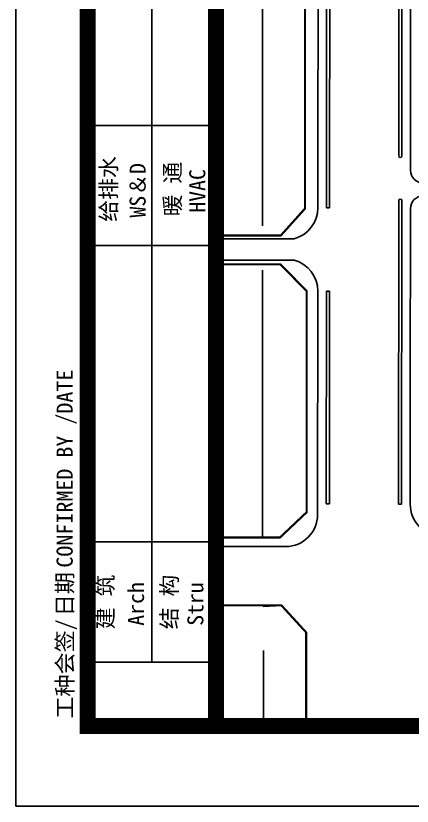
# Model space of a CAD drawing. Extents: x 164940 to 3842273, y 640355 to 1124023.
# Drawn here: x 3779273 to 3782984, y 1078630 to 1086024 of the extents above; entities that cross this region are included whole.
import ezdxf
from ezdxf.enums import TextEntityAlignment as Align

# ---------------------------------------------------------------- set-up
doc = ezdxf.new("R2010")
doc.units = 0
doc.header["$LTSCALE"] = 1000
doc.header["$MEASUREMENT"] = 0
doc.linetypes.add('238400', pattern=[0.8, 0.5, -0.3])
for name, color, linetype in [('l-123', 7, 'Continuous'), ('ROAD', 4, 'Continuous'), ('TK', 6, 'Continuous'), ('道牙', 3, 'Continuous')]:
    doc.layers.add(name, color=color, linetype=linetype)
doc.styles.add('图签栏', font='SimSun.ttf')

# ---------------------------------------------------------------- blocks, each defined once
blk = doc.blocks.new('图框')
for p, q in [((-142208.4793015235, -504711.2319678301), (-142208.4793015235, -445311.2319678301)), ((-140508.4793015235, -502911.2319678301), (-140508.4793015235, -487311.2319678301)), ((-141308.4793015235, -496211.2319678301), (-139708.4793015235, -496211.2319678301)), ((-141308.4793015235, -497711.2319678301), (-139708.4793015235, -497711.2319678301)), ((-141308.4793015235, -501411.2319678301), (-139708.4793015235, -501411.2319678301)), ((-141308.4793015235, -502911.2319678301), (-139708.4793015235, -502911.2319678301)), ((-142208.4793015235, -504711.2319678301), (-58108.4793015235, -504711.2319678301))]:
    blk.add_line(p, q)
at = {"const_width": 200}
blk.add_lwpolyline([(-59108.4793015235, -446311.2319678301), (-139708.4793015235, -446311.2319678301), (-139708.4793015235, -503711.2319678301), (-59108.4793015235, -503711.2319678301)], close=True, dxfattribs=at)
blk.add_lwpolyline([(-139708.4793015235, -503711.2319678301), (-141308.4793015235, -503711.2319678301), (-141308.4793015235, -487311.2319678301), (-139708.4793015235, -487311.2319678301)], dxfattribs=at)
at = {"style": '图签栏'}
for s, p in [('给排水', (-141052.2806541351, -497004.1393945226)), ('暖 通', (-140252.2806541351, -497004.1393945226)), ('建 筑', (-141092.9297699619, -502161.2319678301)), ('结 构', (-140292.8310673652, -502161.2319678301))]:
    blk.add_text(s, height=200, rotation=90, dxfattribs=at).set_placement(p, align=Align.MIDDLE)
for s, height, p in [('WS＆D', 200, (-140585.5869954602, -497360.7128146337)), ('HVAC', 200, (-139840.1879566348, -497300.3266626387)), ('CONFIRMED BY /DATE', 202.020202020914, (-141496.7800307871, -501732.6956208562)), ('日期', 202.020202020914, (-141495.7833301928, -502339.044654381)), ('Arch', 200, (-140606.4353230196, -502458.0389148789)), ('Stru', 200, (-139864.2658595801, -502458.0389148789)), ('工种会签/', 202.020202020914, (-141494.4704335486, -503617.244188732))]:
    blk.add_text(s, height=height, rotation=90, dxfattribs=at).set_placement(p)

msp = doc.modelspace()

# ---------------------------------------------------------------- linework, layer by layer
at = {"color": 8, "linetype": 'Continuous', "const_width": 20, "flags": 128}
for points in [[(3781116.965969501, 1083967.946749263), (3781753.948905913, 1083967.946749263), (3781980.598858006, 1084220.210442216), (3781980.598858006, 1086756.547066019), (3781761.65769683, 1087007.969720484), (3781124.641460849, 1087007.969720484)], [(3781136.521684395, 1081143.726740525), (3781746.72601207, 1081143.726740525), (3781995.411418879, 1081378.360498146), (3781997.05210815, 1083448.21795524), (3781751.12316733, 1083697.769152344), (3781124.312152376, 1083699.354252376)], [(3781992.131683014, 1079378.863604319), (3781992.131683014, 1080254.988379561), (3781759.945016259, 1080508.362466813), (3781145.982447051, 1080508.362466813)]]:
    msp.add_lwpolyline(points, dxfattribs=at)
at = {"color": 8, "linetype": '238400', "ltscale": 5, "flags": 128}
for points in [[(3781583.16870488, 1083967.946749263), (3781750.633024041, 1083967.946749263), (3781980.598858006, 1084220.210442216), (3781980.598858006, 1086756.547066019), (3781765.323490694, 1087003.760079787), (3781583.168704871, 1087003.760079787), (3781583.16870488, 1083967.946749263)], [(3781583.16870488, 1081144.343343497), (3781583.16870488, 1083698.193881036), (3781751.12316733, 1083697.769152344), (3781997.05210815, 1083448.21795524), (3781995.411418879, 1081378.360498146), (3781746.72601207, 1081143.726740525), (3781583.16870488, 1081144.343343497)], [(3781588.6358246, 1080497.275247638), (3781759.945016259, 1080508.362466813), (3781992.131683014, 1080254.988379561), (3781992.131683014, 1079378.863604319), (3781591.042294165, 1079378.863604319), (3781591.042294165, 1080497.430995581)]]:
    msp.add_lwpolyline(points, dxfattribs=at)
at = {"layer": 'l-123', "ltscale": 6}
msp.add_lwpolyline([(3781145.982447051, 1092135.633431011), (3790229.370824572, 1092135.633431011), (3790229.370824572, 1079378.863604319), (3781145.982447051, 1079378.863604319)], close=True, dxfattribs=at)
at = {"layer": 'ROAD', "color": 8}
for p, q in [((3782969.125276756, 1085579.020565253), (3782972.50595873, 1090021.762075674)), ((3782968.043258253, 1084579.442271021), (3782968.862874115, 1085579.020565253)), ((3782966.367607236, 1082536.042721876), (3782967.748008732, 1084219.442276609)), ((3782966.367607236, 1082536.042721876), (3782965.4821482, 1081456.225462788))]:
    msp.add_line(p, q, dxfattribs=at)
at = {"layer": 'ROAD', "color": 8, "ltscale": 6}
msp.add_line((3781591.042294165, 1079378.863604319), (3786050.876391305, 1079378.863604319), dxfattribs=at)
msp.add_lwpolyline([(3781145.982447051, 1081143.726740525), (3781746.72601207, 1081143.726740525)], dxfattribs=at)
at = {"layer": 'ROAD', "color": 8}
for centre, radius, start, end in [((3783088.043217909, 1084579.343875655), 120, 179.9530424442, 270), ((3783087.747968387, 1084219.343875655), 120, 90, 179.9530424442), ((3783265.482047338, 1081455.979460411), 299.999999999994, 179.9530424442, 269.9655288869535)]:
    msp.add_arc(centre, radius, start, end, dxfattribs=at)
at = {"layer": '道牙', "color": 8}
for p, q in [((3782181.344613254, 1084227.663150531), (3782211.344602786, 1084227.638089684)), ((3782180.705007834, 1083447.664378796), (3782210.704997748, 1083447.639778563)), ((3782209.073877323, 1081458.488494538), (3782179.07388741, 1081458.513094791)), ((3782885.482175097, 1081456.291063436), (3782855.482185183, 1081456.31566367))]:
    msp.add_line(p, q, dxfattribs=at)
at = {"layer": '道牙', "color": 8, "ltscale": 100}
msp.add_line((3781798.991746156, 1081058.497637146), (3781145.982447051, 1081058.497637146), dxfattribs=at)
for points in [[(3782858.152796084, 1084713.125532017), (3782860.752591619, 1087883.576063093)], [(3782888.152785998, 1084713.100931783), (3782890.752581533, 1087883.55146286)], [(3782181.344613254, 1084227.663150531), (3782183.327483812, 1086645.773702905)], [(3782211.344602786, 1084227.638089684), (3782213.327473726, 1086645.749102671)], [(3782855.482185183, 1081456.31566367), (3782857.808392623, 1084293.125531998)], [(3782885.482175097, 1081456.291063436), (3782887.808382537, 1084293.100931764)], [(3781877.838875351, 1083937.89211885), (3781145.982447051, 1083937.89211885)], [(3781877.838875351, 1083737.890428164), (3781145.982447051, 1083737.890428164)], [(3782179.07388741, 1081458.513094791), (3782180.705007834, 1083447.664378796)], [(3782209.073877323, 1081458.488494538), (3782210.704997748, 1083447.639778563)]]:
    msp.add_lwpolyline(points, dxfattribs=at)
for points in [[(3781145.982447051, 1087107.969720484), (3781803.460357904, 1087107.969720484, -0.4144537575691059), (3782103.460257042, 1086807.723718107), (3782101.344641156, 1084227.729979445, -0.3403332670620515), (3781877.838875351, 1083937.89211885, 0.3403332670620515)], [(3781798.991746156, 1081058.497637146, 0.413973407965747), (3782098.991645293, 1081358.25163477), (3782100.705034731, 1083447.729979445, 0.3401755166073795), (3781877.838875351, 1083737.890428164)]]:
    msp.add_lwpolyline(points, format="xyb", dxfattribs=at)
for centre, start, end in [((3782873.152791036, 1084713.113231891), 179.9530424442, 359.9530424442), ((3782872.808387585, 1084293.113231872), 359.9528290007153, 179.9530424442)]:
    msp.add_arc(centre, 15.00000000002422, start, end, dxfattribs=at)

# ---------------------------------------------------------------- block references
at = {"layer": 'TK', "xscale": 0.7491082046180964, "yscale": 0.749108204501681, "zscale": 0.7491082045191116}
msp.add_blockref('图框', (3885802.750546539, 1456713.08017107), dxfattribs=at)

doc.saveas('drawing.dxf')
